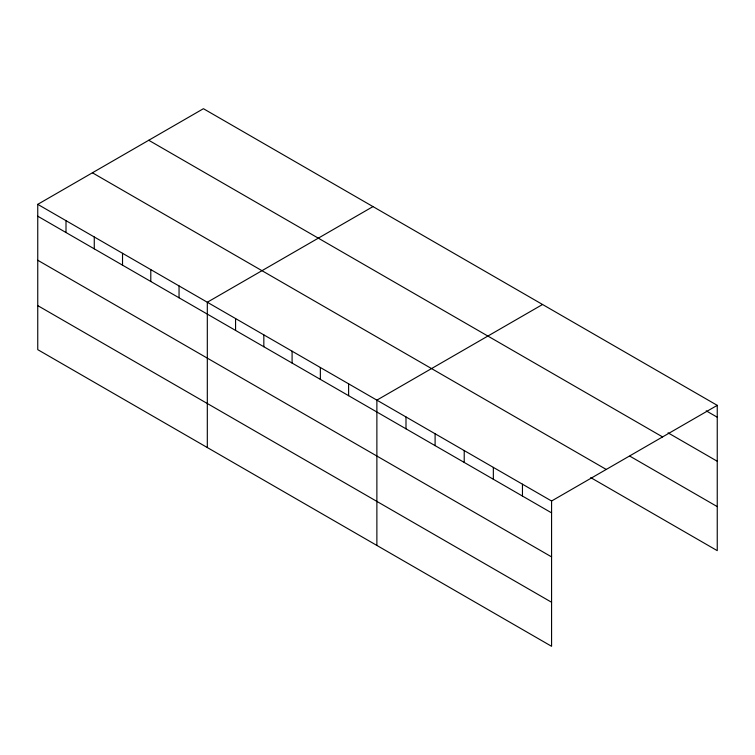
<?xml version="1.0" encoding="UTF-8"?>
<svg xmlns="http://www.w3.org/2000/svg" width="755" height="755" viewBox="0 0 755 755"><rect width="100%" height="100%" fill="white"/><g stroke="black" fill="none" stroke-linecap="round" stroke-linejoin="round"><path stroke-width="1.13" d="M551.575 556.897L551.575 501.009L37.75 204.35L37.75 349.65L551.575 646.299L551.575 556.897L37.75 260.248M590.74 477.613L717.25 550.65L717.25 405.35L203.425 108.701L37.75 204.35M372.989 206.596L207.314 302.245L207.314 447.545M542.552 304.491L376.877 400.141L376.877 545.44M551.575 501.009L717.25 405.35M706.208 410.843L717.25 417.213M668.052 432.841L717.25 461.248M148.754 140.27L662.579 436.918M629.897 456.18L717.25 506.614M92.421 172.791L606.246 469.44M37.75 216.213L551.575 512.872M37.75 305.615L551.575 602.263M522.46 484.2L522.46 496.054M493.345 467.383L493.345 479.246M464.221 450.575L464.221 462.438M435.106 433.766L435.106 445.629M405.992 416.958L405.992 428.812M348.612 383.833L348.612 395.686M320.356 367.515L320.356 379.378M292.091 351.198L292.091 363.061M263.835 334.88L263.835 346.743M235.569 318.563L235.569 330.426M179.048 285.928L179.048 297.791M150.792 269.62L150.792 281.483M122.527 253.302L122.527 265.165M94.271 236.985L94.271 248.848M66.006 220.668L66.006 232.531"/></g></svg>
